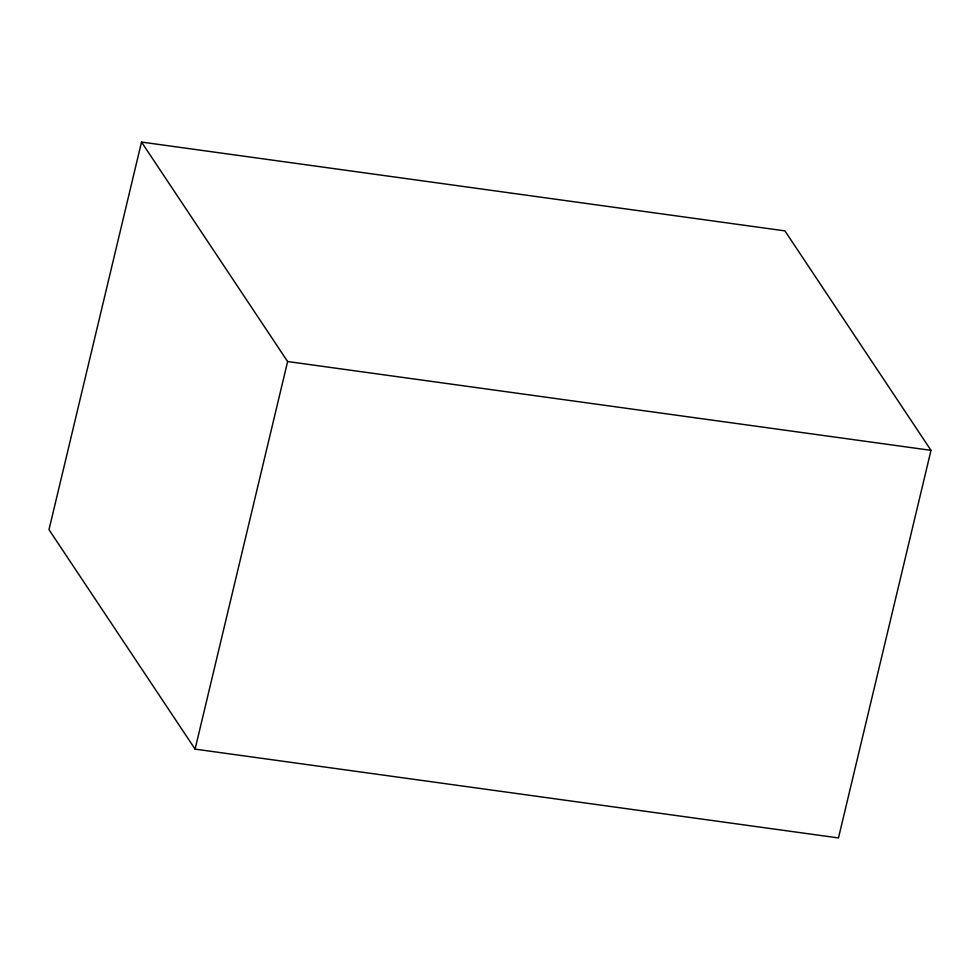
<?xml version="1.0" encoding="UTF-8"?>
<svg xmlns="http://www.w3.org/2000/svg" width="980" height="980" viewBox="0 0 980 980"><rect width="100%" height="100%" fill="white"/><g stroke="black" fill="none" stroke-linecap="round" stroke-linejoin="round"><path stroke-width="1.47" d="M141.524 142.063L49 529.653L195.094 749.124L838.476 837.937L931 450.347L784.907 230.876L141.524 142.063L287.618 361.534L195.094 749.124M287.618 361.534L931 450.347"/></g></svg>
